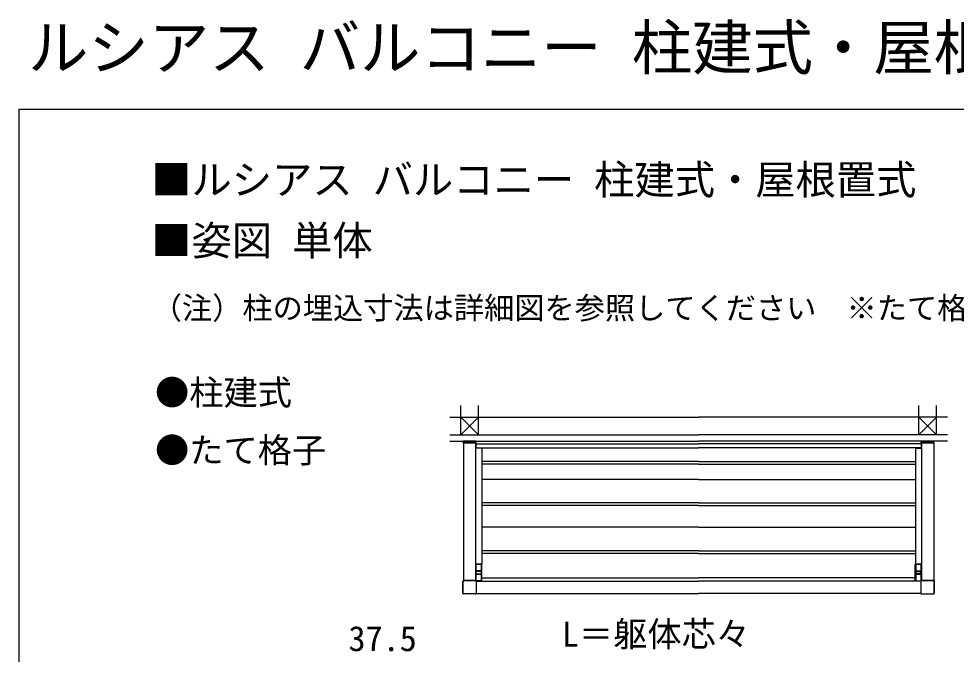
# Model space of a CAD drawing. Units: millimetres, scale not verified. Extents: x -10500 to 10500, y -15604 to 15536.
# Drawn here: x -10500 to -4912, y 11750 to 15536 of the extents above; entities that cross this region are included whole.
import ezdxf
from ezdxf.enums import TextEntityAlignment as Align

# ---------------------------------------------------------------- set-up
doc = ezdxf.new("R2010")
doc.units = ezdxf.units.MM
doc.header["$LTSCALE"] = 80
for name, color, linetype in [('0-2_USER1', 3, 'Continuous'), ('0-3_YKK_12', 2, 'Continuous'), ('0-4_YKK_13', 4, 'Continuous'), ('0-6_YKK_D', 6, 'Continuous'), ('0-7_YKK_ZWAK', 7, 'Continuous'), ('0-8_YSS_K', 3, 'Continuous')]:
    doc.layers.add(name, color=color, linetype=linetype)
doc.styles.add('ＭＳ ゴシック', font='')
doc.styles.get('ＭＳ ゴシック').set_extended_font_data('MS Gothic')

msp = doc.modelspace()

# ---------------------------------------------------------------- linework, layer by layer
at = {"layer": '0-3_YKK_12'}
for p, q in [((-7850, 13008.4), (-7850, 12187.88)), ((-7850, 13008.4), (-7777, 13008.4)), ((-7849.5, 13008.4), (-7849.5, 12188.02)), ((-7777, 13008.4), (-7777, 12188.09)), ((-7740.5, 12977.9), (-7777, 12977.9)), ((-7775, 13018.4), (-7775, 12978.4)), ((-7775, 13018.4), (-6448, 13018.4)), ((-7775, 13003.4), (-6448, 13003.4)), ((-7775, 12978.4), (-6448, 12978.4)), ((-5121, 13018.4), (-6448, 13018.4)), ((-5121, 13003.4), (-6448, 13003.4)), ((-5121, 12978.4), (-6448, 12978.4)), ((-5155.5, 12977.9), (-5119, 12977.9)), ((-5121, 13018.4), (-5121, 12978.4)), ((-5119, 13008.4), (-5119, 12188.09)), ((-5046, 13008.4), (-5119, 13008.4)), ((-5046.5, 13008.4), (-5046.5, 12188.02)), ((-5046, 13008.4), (-5046, 12187.88)), ((-7773.31, 12184.4), (-6448, 12184.4)), ((-5122.69, 12184.4), (-6448, 12184.4)), ((-7773.52, 12111.4), (-6448, 12111.4)), ((-7773.38, 12111.9), (-6448, 12111.9)), ((-5122.62, 12111.9), (-6448, 12111.9)), ((-5122.48, 12111.4), (-6448, 12111.4))]:
    msp.add_line(p, q, dxfattribs=at)
for points in [[(-7740.5, 12977.9), (-7740.5, 12285.9), (-7777, 12285.9)], [(-5155.5, 12977.9), (-5155.5, 12285.9), (-5119, 12285.9)]]:
    msp.add_lwpolyline(points, dxfattribs=at)
at = {"layer": '0-4_YKK_13'}
for p, q in [((-7775, 13018.4), (-7851, 13018.4)), ((-7851, 13008.4), (-7851, 13018.4)), ((-7850.5, 13008.4), (-7850.5, 13009.9)), ((-7776.5, 13008.4), (-7850.5, 13008.4)), ((-7850, 13007.4), (-7850, 13007.4)), ((-7777.5, 13010.9), (-7849.5, 13010.9)), ((-7776, 13007.4), (-7777, 13007.4)), ((-7776.5, 13009.9), (-7776.5, 13008.4)), ((-7775, 13008.4), (-7775, 13018.4)), ((-5121, 13018.4), (-5045, 13018.4)), ((-5121, 13008.4), (-5121, 13018.4)), ((-5120, 13007.4), (-5119, 13007.4)), ((-5119.5, 13009.9), (-5119.5, 13008.4)), ((-5119.5, 13008.4), (-5045.5, 13008.4)), ((-5118.5, 13010.9), (-5046.5, 13010.9)), ((-5046, 13007.4), (-5046, 13007.4)), ((-5045.5, 13008.4), (-5045.5, 13009.9)), ((-5045, 13008.4), (-5045, 13018.4)), ((-6448, 12897.4), (-7740.5, 12897.4)), ((-6448, 12881.4), (-7740.5, 12881.4)), ((-6448, 12897.4), (-5155.5, 12897.4)), ((-6448, 12881.4), (-5155.5, 12881.4)), ((-6448, 12791.4), (-7740.5, 12791.4)), ((-6448, 12791.4), (-5155.5, 12791.4)), ((-6448, 12651.4), (-7740.5, 12651.4)), ((-6448, 12635.4), (-7740.5, 12635.4)), ((-6448, 12651.4), (-5155.5, 12651.4)), ((-6448, 12635.4), (-5155.5, 12635.4)), ((-6448, 12505.9), (-7740.5, 12505.9)), ((-6448, 12505.9), (-5155.5, 12505.9)), ((-6448, 12365.9), (-7740.5, 12365.9)), ((-6448, 12349.9), (-7740.5, 12349.9)), ((-6448, 12365.9), (-5155.5, 12365.9)), ((-6448, 12349.9), (-5155.5, 12349.9)), ((-7740, 12285.9), (-7777, 12285.9)), ((-7774, 12245.9), (-7774, 12285.9)), ((-7774, 12285.6), (-7743, 12285.6)), ((-7773.5, 12229.4), (-7773.5, 12242.4)), ((-7744.5, 12243.4), (-7772.5, 12243.4)), ((-7771.5, 12245.9), (-7771.5, 12243.4)), ((-7771.5, 12245.4), (-7745.5, 12245.4)), ((-7745.5, 12243.4), (-7745.5, 12245.9)), ((-7743.5, 12242.4), (-7743.5, 12229.4)), ((-7739.5, 12186.4), (-7739.5, 12285.4)), ((-5156.5, 12186.4), (-5156.5, 12285.4)), ((-5156, 12285.9), (-5119, 12285.9)), ((-5122, 12285.6), (-5153, 12285.6)), ((-5152.5, 12242.4), (-5152.5, 12229.4)), ((-5151.5, 12243.4), (-5123.5, 12243.4)), ((-5150.5, 12243.4), (-5150.5, 12245.9)), ((-5124.5, 12245.4), (-5150.5, 12245.4)), ((-5124.5, 12245.9), (-5124.5, 12243.4)), ((-5122.5, 12229.4), (-5122.5, 12242.4)), ((-5122, 12245.9), (-5122, 12285.9)), ((-7852.7, 12112.7), (-7852.7, 12184.1)), ((-7852.65, 12184.1), (-7852.65, 12112.7)), ((-7848.7, 12188.1), (-7777.3, 12188.1)), ((-7777.3, 12188.05), (-7848.7, 12188.05)), ((-7743, 12186.2), (-7773.9, 12186.2)), ((-7773.73, 12185.9), (-7740, 12185.9)), ((-7773.35, 12184.1), (-7773.35, 12112.7)), ((-7773.3, 12184.1), (-7773.3, 12112.7)), ((-7772.5, 12228.4), (-7744.5, 12228.4)), ((-7771.5, 12228.4), (-7771.5, 12225.9)), ((-7745.5, 12226.4), (-7771.5, 12226.4)), ((-7770.5, 12225.9), (-7746.5, 12225.9)), ((-7745.5, 12225.9), (-7745.5, 12228.4)), ((-7739.5, 12204.9), (-6448, 12204.9)), ((-5156.5, 12204.9), (-6448, 12204.9)), ((-5122.27, 12185.9), (-5156, 12185.9)), ((-5153, 12186.2), (-5122.1, 12186.2)), ((-5123.5, 12228.4), (-5151.5, 12228.4)), ((-5150.5, 12225.9), (-5150.5, 12228.4)), ((-5150.5, 12226.4), (-5124.5, 12226.4)), ((-5125.5, 12225.9), (-5149.5, 12225.9)), ((-5124.5, 12228.4), (-5124.5, 12225.9)), ((-5122.7, 12184.1), (-5122.7, 12112.7)), ((-5122.65, 12184.1), (-5122.65, 12112.7)), ((-5047.3, 12188.1), (-5118.7, 12188.1)), ((-5118.7, 12188.05), (-5047.3, 12188.05)), ((-5043.35, 12184.1), (-5043.35, 12112.7)), ((-5043.3, 12112.7), (-5043.3, 12184.1)), ((-7777.3, 12108.75), (-7848.7, 12108.75)), ((-7777.3, 12108.7), (-7848.7, 12108.7)), ((-5118.7, 12108.75), (-5047.3, 12108.75)), ((-5118.7, 12108.7), (-5047.3, 12108.7))]:
    msp.add_line(p, q, dxfattribs=at)
for points in [[(-7743, 12285.9), (-7743, 12245.9), (-7774, 12245.9)], [(-5153, 12285.9), (-5153, 12245.9), (-5122, 12245.9)], [(-7774, 12186.36), (-7774, 12225.9), (-7770.5, 12225.9)], [(-7746.5, 12225.9), (-7743, 12225.9), (-7743, 12185.9)], [(-5149.5, 12225.9), (-5153, 12225.9), (-5153, 12185.9)], [(-5122, 12186.36), (-5122, 12225.9), (-5125.5, 12225.9)]]:
    msp.add_lwpolyline(points, dxfattribs=at)
for centre, radius, start, end in [((-7849.5, 13009.9), 1, 90, 180), ((-7777.5, 13009.9), 1, 0, 90), ((-5118.5, 13009.9), 1, 90, 180), ((-5046.5, 13009.9), 1, 0, 90), ((-7772.5, 12242.4), 1, 90, 180), ((-7744.5, 12242.4), 1, 0, 90), ((-7740, 12285.4), 0.5, 0, 90), ((-5156, 12285.4), 0.5, 90, 180), ((-5151.5, 12242.4), 1, 90, 180), ((-5123.5, 12242.4), 1, 0, 90), ((-7848.7, 12184.1), 4, 90, 180), ((-7848.7, 12184.1), 3.95, 90, 180), ((-7777.3, 12184.1), 4, 0, 90), ((-7777.3, 12184.1), 3.95, 0, 90), ((-7772.5, 12229.4), 1, 180, 270), ((-7744.5, 12229.4), 1, 270, 0), ((-7740, 12186.4), 0.5, 270, 0), ((-5156, 12186.4), 0.5, 180, 270), ((-5151.5, 12229.4), 1, 180, 270), ((-5123.5, 12229.4), 1, 270, 0), ((-5118.7, 12184.1), 4, 90, 180), ((-5118.7, 12184.1), 3.95, 90, 180), ((-5047.3, 12184.1), 4, 0, 90), ((-5047.3, 12184.1), 3.95, 0, 90), ((-7846.9, 12148.4), 6.1, 161.95614, 198.04386), ((-5049.1, 12148.4), 6.1, 341.95614, 18.04386), ((-7848.7, 12112.7), 4, 180, 270), ((-7848.7, 12112.7), 3.95, 180, 270), ((-7777.3, 12112.7), 4, 270, 0), ((-7777.3, 12112.7), 3.95, 270, 0), ((-5118.7, 12112.7), 4, 180, 270), ((-5118.7, 12112.7), 3.95, 180, 270), ((-5047.3, 12112.7), 3.95, 270, 0), ((-5047.3, 12112.7), 4, 270, 0)]:
    msp.add_arc(centre, radius, start, end, dxfattribs=at)
for centre, major_axis in [((-7850, 13008.4), (-0.71, -0.71)), ((-7776, 13008.4), (0.71, -0.71)), ((-5120, 13008.4), (-0.71, -0.71)), ((-5046, 13008.4), (0.71, -0.71))]:
    msp.add_ellipse(centre, major_axis=major_axis, ratio=0.99628, start_param=5.4996506, end_param=7.06672, dxfattribs=at)
at = {"layer": '0-7_YKK_ZWAK'}
for q in [(-10500, -15603.6), (10500, 14996.4)]:
    msp.add_line((-10500, 14996.4), q, dxfattribs=at)
at = {"layer": '0-8_YSS_K'}
for p, q in [((-7865.5, 13057.4), (-7865.5, 13232.4)), ((-7760.5, 13057.4), (-7760.5, 13232.4)), ((-5135.5, 13057.4), (-5135.5, 13232.4)), ((-5030.5, 13057.4), (-5030.5, 13232.4)), ((-7931.5, 13162.4), (-6448, 13162.4)), ((-7865.5, 13162.4), (-7760.5, 13057.4)), ((-7760.5, 13162.4), (-7865.5, 13057.4)), ((-4964.5, 13162.4), (-6448, 13162.4)), ((-5030.5, 13162.4), (-5135.5, 13057.4)), ((-5135.5, 13162.4), (-5030.5, 13057.4)), ((-7931.5, 13057.4), (-6448, 13057.4)), ((-4964.5, 13057.4), (-6448, 13057.4)), ((-7931.5, 13018.4), (-6448, 13018.4)), ((-4964.5, 13018.4), (-6448, 13018.4))]:
    msp.add_line(p, q, dxfattribs=at)

# ---------------------------------------------------------------- texts
at = {"layer": '0-2_USER1', "style": 'ＭＳ ゴシック'}
for s, height, p in [('ルシアス バルコニー 柱建式・屋根置式', 263.9, (-10444.73, 15153.54)), ('■ルシアス バルコニー 柱建式・屋根置式', 176, (-9710.45, 14436.49)), ('■姿図 単体', 176, (-9710.45, 14073.76)), ('（注）柱の埋込寸法は詳細図を参照してください\u3000※たて格子はH1205もあります', 132, (-9707.05, 13706.95)), ('●柱建式', 149.6, (-9687.82, 13189.38)), ('●たて格子', 149.6, (-9687.82, 12845.9))]:
    msp.add_text(s, height=height, dxfattribs=at).set_placement(p, align=Align.BOTTOM_LEFT)
at = {"layer": '0-6_YKK_D', "style": 'ＭＳ ゴシック'}
for s, p in [('L＝躯体芯々', (-7262.84, 11750.06)), ('37.5', (-8534.8, 11723.4))]:
    msp.add_text(s, height=149.6, dxfattribs=at).set_placement(p, align=Align.BOTTOM_LEFT)

doc.saveas('drawing.dxf')
